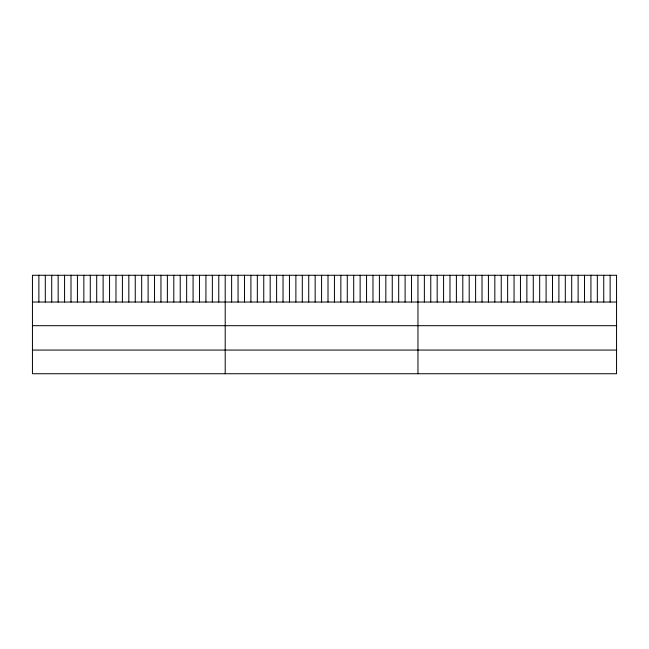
<?xml version="1.0" encoding="UTF-8"?>
<svg xmlns="http://www.w3.org/2000/svg" width="649" height="649" viewBox="0 0 649 649"><rect width="100%" height="100%" fill="white"/><g stroke="black" fill="none" stroke-linecap="round" stroke-linejoin="round"><path stroke-width="0.97" d="M616.55 302.036L616.55 373.735L32.45 373.735L32.45 275.265L616.55 275.265L616.55 302.036L32.45 302.036M32.45 325.693L616.55 325.693M32.45 350.071L616.55 350.071M610.141 275.265L610.141 302.036M603.74 275.265L603.74 302.036M597.331 275.265L597.331 302.036M590.923 275.265L590.923 302.036M584.522 275.265L584.522 302.036M578.113 275.265L578.113 302.036M571.704 275.265L571.704 302.036M565.303 275.265L565.303 302.036M558.894 275.265L558.894 302.036M552.486 275.265L552.486 302.036M546.085 275.265L546.085 302.036M539.676 275.265L539.676 302.036M533.267 275.265L533.267 302.036M526.866 275.265L526.866 302.036M520.457 275.265L520.457 302.036M514.049 275.265L514.049 302.036M507.64 275.265L507.64 302.036M501.239 275.265L501.239 302.036M494.83 275.265L494.83 302.036M488.421 275.265L488.421 302.036M482.02 275.265L482.02 302.036M475.612 275.265L475.612 302.036M469.203 275.265L469.203 302.036M462.802 275.265L462.802 302.036M456.393 275.265L456.393 302.036M449.984 275.265L449.984 302.036M443.583 275.265L443.583 302.036M437.175 275.265L437.175 302.036M430.766 275.265L430.766 302.036M424.365 275.265L424.365 302.036M417.956 275.265L417.956 373.735M411.531 275.265L411.531 302.036M405.106 275.265L405.106 302.036M398.681 275.265L398.681 302.036M392.256 275.265L392.256 302.036M385.831 275.265L385.831 302.036M379.405 275.265L379.405 302.036M372.98 275.265L372.98 302.036M366.555 275.265L366.555 302.036M360.13 275.265L360.13 302.036M353.705 275.265L353.705 302.036M347.28 275.265L347.28 302.036M340.855 275.265L340.855 302.036M334.43 275.265L334.43 302.036M328.005 275.265L328.005 302.036M321.579 275.265L321.579 302.036M315.154 275.265L315.154 302.036M308.729 275.265L308.729 302.036M302.304 275.265L302.304 302.036M295.879 275.265L295.879 302.036M289.454 275.265L289.454 302.036M283.029 275.265L283.029 302.036M276.604 275.265L276.604 302.036M270.179 275.265L270.179 302.036M263.754 275.265L263.754 302.036M257.329 275.265L257.329 302.036M250.903 275.265L250.903 302.036M244.478 275.265L244.478 302.036M238.053 275.265L238.053 302.036M231.628 275.265L231.628 302.036M225.203 275.265L225.203 373.735M218.778 275.265L218.778 302.036M212.353 275.265L212.353 302.036M205.928 275.265L205.928 302.036M199.503 275.265L199.503 302.036M193.078 275.265L193.078 302.036M186.652 275.265L186.652 302.036M180.227 275.265L180.227 302.036M173.802 275.265L173.802 302.036M167.377 275.265L167.377 302.036M160.952 275.265L160.952 302.036M154.527 275.265L154.527 302.036M148.102 275.265L148.102 302.036M141.677 275.265L141.677 302.036M135.252 275.265L135.252 302.036M128.827 275.265L128.827 302.036M122.401 275.265L122.401 302.036M115.976 275.265L115.976 302.036M109.551 275.265L109.551 302.036M103.126 275.265L103.126 302.036M96.701 275.265L96.701 302.036M90.276 275.265L90.276 302.036M83.851 275.265L83.851 302.036M77.426 275.265L77.426 302.036M71.001 275.265L71.001 302.036M64.575 275.265L64.575 302.036M58.15 275.265L58.15 302.036M51.725 275.265L51.725 302.036M45.3 275.265L45.3 302.036M38.875 275.265L38.875 302.036"/></g></svg>
